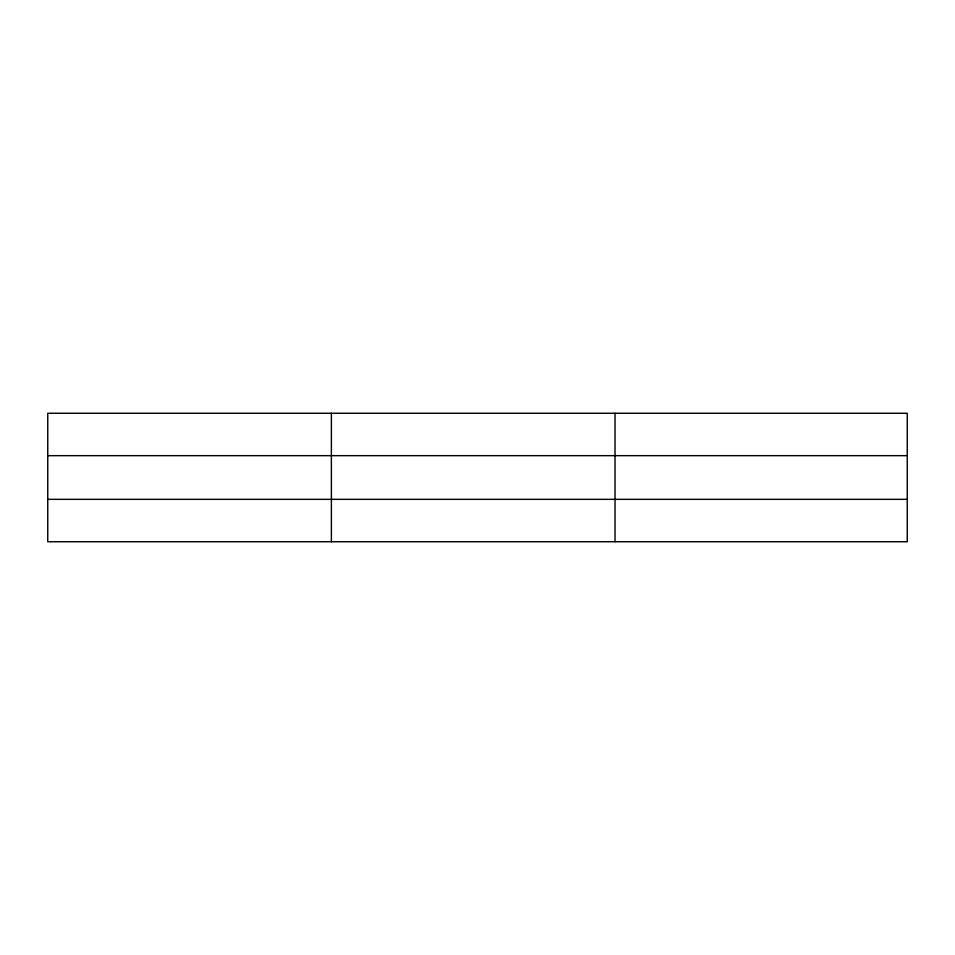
<?xml version="1.0" encoding="UTF-8"?>
<svg xmlns="http://www.w3.org/2000/svg" width="955" height="955" viewBox="0 0 955 955"><rect width="100%" height="100%" fill="white"/><g stroke="black" fill="none" stroke-linecap="round" stroke-linejoin="round"><path stroke-width="1.43" d="M331.385 541.736L331.385 413.264M615.02 541.736L615.02 413.264M907.25 455.666L907.25 413.264L47.75 413.264L47.75 541.736L907.25 541.736L907.25 455.666L47.75 455.666M47.75 499.334L907.25 499.334"/></g></svg>
